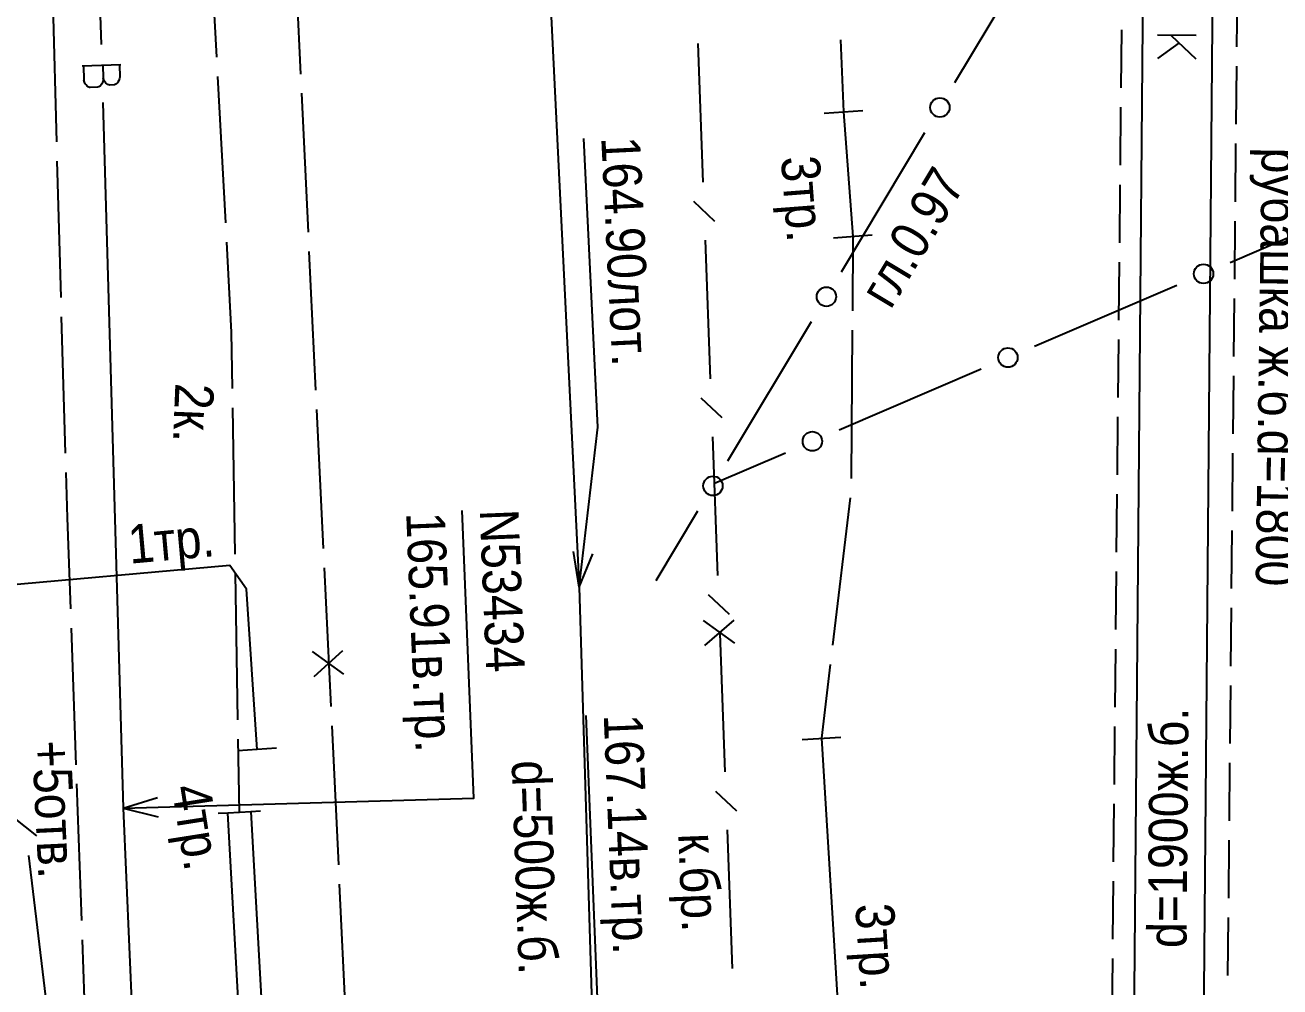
# Model space of a CAD drawing. Header units: metres. Extents: x -3947 to -3704, y 4976 to 6609.
# Drawn here: x -3899.11 to -3866.71, y 6501.06 to 6525.92 of the extents above; entities that cross this region are included whole.
import ezdxf
from ezdxf.enums import TextEntityAlignment as Align

# ---------------------------------------------------------------- set-up
doc = ezdxf.new("R2010")
doc.units = ezdxf.units.M
doc.header["$MEASUREMENT"] = 0
for name, color, linetype, lineweight in [('Водопровод', 7, 'Continuous', 25), ('Водосток', 7, 'Continuous', 25), ('Газопровод', 7, 'Continuous', 25), ('Кабели', 7, 'Continuous', 25), ('Кабель связи', 7, 'Continuous', 25), ('Кабель электрический', 7, 'Continuous', 25), ('Канализация самотёчная', 7, 'Continuous', 25)]:
    doc.layers.add(name, color=color, linetype=linetype, lineweight=lineweight)
doc.styles.add('Style-RUSSIAN_1251', font='RUSSIAN_1251.shx')
doc.styles.add('Style-RUSSIAN_1251 I 0.00000', font='RUSSIAN_1251.shx')

msp = doc.modelspace()

# ---------------------------------------------------------------- linework, layer by layer
at = {"layer": 'Водопровод', "linetype": 'Continuous'}
for p, q in [((-3897.68, 6543.65), (-3897.154, 6525.413)), ((-3896.641, 6524.886), (-3897.638, 6524.857)), ((-3897.606, 6524.858), (-3897.595, 6524.496)), ((-3897.105, 6524.873), (-3897.096, 6524.551)), ((-3897.111, 6523.914), (-3896.585, 6505.677)), ((-3896.585, 6505.677), (-3895.693, 6505.953)), ((-3896.585, 6505.677), (-3895.678, 6505.453)), ((-3896.585, 6505.677), (-3896.093, 6494.451))]:
    msp.add_line(p, q, dxfattribs=at)
at = {"layer": 'Водопровод', "linetype": 'Continuous', "flags": 128}
for points in [[(-3896.678, 6524.885), (-3896.669, 6524.566), (-3896.673, 6524.536), (-3896.691, 6524.485), (-3896.717, 6524.438), (-3896.732, 6524.419), (-3896.75, 6524.401), (-3896.774, 6524.386), (-3896.803, 6524.372), (-3896.818, 6524.368), (-3896.934, 6524.364), (-3896.956, 6524.369), (-3896.987, 6524.382), (-3897.007, 6524.396), (-3897.028, 6524.412), (-3897.05, 6524.439), (-3897.07, 6524.474), (-3897.083, 6524.506), (-3897.096, 6524.551), (-3897.099, 6524.513), (-3897.101, 6524.479), (-3897.115, 6524.43), (-3897.131, 6524.4), (-3897.149, 6524.371), (-3897.18, 6524.34), (-3897.214, 6524.319), (-3897.246, 6524.309), (-3897.436, 6524.303), (-3897.455, 6524.306), (-3897.482, 6524.317), (-3897.512, 6524.336), (-3897.541, 6524.367), (-3897.56, 6524.395), (-3897.582, 6524.441), (-3897.592, 6524.469), (-3897.595, 6524.496)], [(-3896.585, 6505.677), (-3887.526, 6505.94), (-3887.823, 6513.367)]]:
    msp.add_lwpolyline(points, dxfattribs=at)
at = {"layer": 'Водосток', "linetype": 'Continuous'}
for p, q in [((-3886.083, 6537.593), (-3884.806, 6511.39)), ((-3884.806, 6511.39), (-3884.95, 6512.313)), ((-3884.806, 6511.39), (-3884.453, 6512.255)), ((-3884.806, 6511.39), (-3884.124, 6489.194))]:
    msp.add_line(p, q, dxfattribs=at)
at = {"layer": 'Водосток', "linetype": 'Continuous', "flags": 128}
msp.add_lwpolyline([(-3884.806, 6511.39), (-3884.322, 6515.527), (-3884.684, 6522.988)], dxfattribs=at)
at = {"layer": 'Газопровод', "linetype": 'Continuous', "flags": 128}
msp.add_lwpolyline([(-3882.511, 6499.228), (-3884.322, 6500.551), (-3884.62, 6508.07)], dxfattribs=at)
at = {"layer": 'Кабели', "linetype": 'Continuous'}
for p, q in [((-3892.173, 6528.239), (-3892.002, 6524.651)), ((-3875.101, 6524.429), (-3872.941, 6528.032)), ((-3891.978, 6524.152), (-3891.806, 6520.564)), ((-3878.032, 6519.54), (-3875.873, 6523.142)), ((-3891.782, 6520.065), (-3891.61, 6516.477)), ((-3873.04, 6517.618), (-3869.367, 6519.192)), ((-3880.964, 6514.651), (-3878.804, 6518.253)), ((-3878.092, 6515.454), (-3874.419, 6517.028)), ((-3891.586, 6515.978), (-3891.414, 6512.39)), ((-3881.307, 6514.077), (-3879.471, 6514.864)), ((-3882.815, 6511.563), (-3881.735, 6513.364)), ((-3891.39, 6511.891), (-3891.219, 6508.303)), ((-3890.882, 6509.142), (-3891.694, 6509.726)), ((-3890.913, 6509.741), (-3891.661, 6509.077)), ((-3891.195, 6507.804), (-3891.023, 6504.216)), ((-3892.62, 6507.229), (-3893.618, 6507.163)), ((-3890.999, 6503.717), (-3890.827, 6500.129))]:
    msp.add_line(p, q, dxfattribs=at)
at = {"layer": 'Кабели', "linetype": 'Continuous', "flags": 128}
for points in [[(-3867.988, 6519.782), (-3865.71, 6520.758), (-3864.192, 6520.764)], [(-3893.119, 6507.196), (-3893.393, 6511.34), (-3893.829, 6511.95), (-3900.2, 6511.379)]]:
    msp.add_lwpolyline(points, dxfattribs=at)
at = {"layer": 'Кабели', "linetype": 'Continuous'}
for centre in [(-3875.487, 6523.786), (-3868.677, 6519.487), (-3878.418, 6518.896), (-3873.729, 6517.323), (-3878.781, 6515.159), (-3881.349, 6514.007)]:
    msp.add_circle(centre, 0.25, dxfattribs=at)
at = {"layer": 'Кабель связи', "linetype": 'Continuous'}
for p, q in [((-3881.741, 6525.436), (-3881.608, 6521.855)), ((-3881.854, 6521.361), (-3881.305, 6520.851)), ((-3881.552, 6520.356), (-3881.418, 6516.775)), ((-3881.665, 6516.28), (-3881.116, 6515.771)), ((-3881.362, 6515.276), (-3881.229, 6511.695)), ((-3881.476, 6511.2), (-3880.926, 6510.691)), ((-3880.787, 6509.94), (-3881.593, 6510.532)), ((-3880.811, 6510.539), (-3881.567, 6509.883)), ((-3881.173, 6510.196), (-3881.039, 6506.615)), ((-3881.286, 6506.12), (-3880.737, 6505.61)), ((-3899.409, 6505.432), (-3898.82, 6504.968)), ((-3880.984, 6505.116), (-3880.85, 6501.535)), ((-3899.026, 6504.455), (-3898.383, 6499.093))]:
    msp.add_line(p, q, dxfattribs=at)
at = {"layer": 'Кабель электрический', "linetype": 'Continuous'}
for p, q in [((-3894.161, 6525.085), (-3894.363, 6528.864)), ((-3898.299, 6522.902), (-3898.388, 6526.428)), ((-3878.056, 6525.538), (-3877.979, 6523.673)), ((-3893.931, 6520.808), (-3894.134, 6524.586)), ((-3878.478, 6523.635), (-3877.48, 6523.711)), ((-3878.232, 6520.415), (-3877.234, 6520.491)), ((-3877.733, 6520.453), (-3877.748, 6518.534)), ((-3898.069, 6514.852), (-3898.172, 6518.377)), ((-3877.752, 6518.034), (-3877.782, 6514.197)), ((-3893.688, 6512.245), (-3893.749, 6516.028)), ((-3877.807, 6513.699), (-3878.262, 6509.889)), ((-3893.619, 6507.962), (-3893.68, 6511.745)), ((-3897.793, 6506.803), (-3897.919, 6510.328)), ((-3878.321, 6509.392), (-3878.548, 6507.487)), ((-3893.58, 6505.57), (-3893.61, 6507.462)), ((-3879.047, 6507.456), (-3878.049, 6507.518)), ((-3897.65, 6502.779), (-3897.776, 6506.304)), ((-3893.88, 6505.553), (-3894.129, 6505.539)), ((-3893.28, 6505.587), (-3893.88, 6505.553)), ((-3893.031, 6505.601), (-3893.281, 6505.587))]:
    msp.add_line(p, q, dxfattribs=at)
at = {"layer": 'Кабель электрический', "linetype": 'Continuous', "flags": 128}
for points in [[(-3877.979, 6523.673), (-3877.733, 6520.453)], [(-3898.186, 6518.877), (-3898.272, 6521.827), (-3898.286, 6522.402)], [(-3893.757, 6516.528), (-3893.78, 6517.98), (-3893.905, 6520.308)], [(-3897.937, 6510.828), (-3898.021, 6513.181), (-3898.055, 6514.352)], [(-3878.548, 6507.487), (-3878.086, 6500), (-3877.955, 6497.883)], [(-3893.567, 6499.983), (-3893.88, 6505.553)], [(-3892.968, 6500.017), (-3893.28, 6505.587)], [(-3897.539, 6498.755), (-3897.551, 6500), (-3897.632, 6502.28)]]:
    msp.add_lwpolyline(points, dxfattribs=at)
at = {"layer": 'Канализация самотёчная', "linetype": 'Continuous'}
for p, q in [((-3867.815, 6525.351), (-3867.801, 6526.851)), ((-3870.798, 6525.791), (-3870.813, 6524.291)), ((-3869.309, 6525.456), (-3869.868, 6525.051)), ((-3868.872, 6525.643), (-3869.863, 6525.651)), ((-3869.51, 6525.648), (-3868.877, 6525.042)), ((-3867.835, 6523.351), (-3867.82, 6524.851)), ((-3870.818, 6523.791), (-3870.833, 6522.291)), ((-3867.854, 6521.351), (-3867.839, 6522.851)), ((-3870.838, 6521.791), (-3870.852, 6520.291)), ((-3867.873, 6519.351), (-3867.859, 6520.851)), ((-3870.857, 6519.791), (-3870.872, 6518.291)), ((-3867.893, 6517.351), (-3867.878, 6518.851)), ((-3870.877, 6517.791), (-3870.891, 6516.291)), ((-3867.912, 6515.351), (-3867.898, 6516.851)), ((-3870.896, 6515.791), (-3870.911, 6514.292)), ((-3867.931, 6513.352), (-3867.917, 6514.852)), ((-3870.916, 6513.792), (-3870.93, 6512.292)), ((-3867.951, 6511.352), (-3867.936, 6512.852)), ((-3870.935, 6511.792), (-3870.95, 6510.292)), ((-3867.97, 6509.352), (-3867.956, 6510.852)), ((-3870.955, 6509.792), (-3870.969, 6508.292)), ((-3867.99, 6507.352), (-3867.975, 6508.852)), ((-3870.974, 6507.792), (-3870.989, 6506.292)), ((-3868.009, 6505.352), (-3867.994, 6506.852)), ((-3870.994, 6505.792), (-3871.008, 6504.292)), ((-3868.028, 6503.352), (-3868.014, 6504.852)), ((-3871.013, 6503.792), (-3871.028, 6502.292)), ((-3868.048, 6501.352), (-3868.033, 6502.852)), ((-3871.033, 6501.792), (-3871.047, 6500.292))]:
    msp.add_line(p, q, dxfattribs=at)
at = {"layer": 'Канализация самотёчная', "linetype": 'Continuous', "flags": 128}
for points in [[(-3869.619, 6599.789), (-3870.897, 6451.061)], [(-3867.819, 6599.79), (-3869.097, 6451.062)]]:
    msp.add_lwpolyline(points, dxfattribs=at)

# ---------------------------------------------------------------- texts
at = {"layer": 'Водопровод', "linetype": 'Continuous', "style": 'Style-RUSSIAN_1251', "width": 0.899998}
for s, p in [('165.91в.тр.', (-3888.273, 6513.349)), ('N53434', (-3886.374, 6513.425))]:
    msp.add_text(s, height=1, rotation=272.2894, dxfattribs=at).set_placement(p, align=Align.TOP_LEFT)
at = {"layer": 'Водосток', "linetype": 'Continuous', "style": 'Style-RUSSIAN_1251', "width": 0.899998}
msp.add_text('164.90лот.', height=1, rotation=272.7777, dxfattribs=at).set_placement((-3883.236, 6523.058), align=Align.TOP_LEFT)
msp.add_text('d=500ж.б.', height=1, rotation=271.9391, dxfattribs=at).set_placement((-3886.549, 6506.902))
at = {"layer": 'Газопровод', "linetype": 'Continuous', "style": 'Style-RUSSIAN_1251', "width": 0.899998}
msp.add_text('167.14в.тр.', height=1, rotation=272.2636, dxfattribs=at).set_placement((-3883.171, 6508.127), align=Align.TOP_LEFT)
at = {"layer": 'Кабели', "linetype": 'Continuous'}
for s, rotation, style, width, p in [('гл.0.97', 59.0561, 'Style-RUSSIAN_1251', 0.899998, (-3876.761, 6518.54)), ('1тр.', 5.1214, 'Style-RUSSIAN_1251 I 0.00000', 0.9, (-3896.406, 6511.996))]:
    msp.add_text(s, height=1, rotation=rotation, dxfattribs=dict(at, style=style, width=width)).set_placement(p)
at = {"layer": 'Кабель связи', "linetype": 'Continuous', "style": 'Style-RUSSIAN_1251', "width": 0.899998}
for s, rotation, p in [('+5отв.', 272.7239, (-3898.938, 6507.405)), ('к.бр.', 272.2534, (-3882.245, 6505.016))]:
    msp.add_text(s, height=1, rotation=rotation, dxfattribs=at).set_placement(p)
at = {"layer": 'Кабель электрический', "linetype": 'Continuous'}
for s, rotation, style, width, p in [('3тр.', 274.3688, 'Style-RUSSIAN_1251 I 0.00000', 0.9, (-3879.595, 6522.498)), ('2к.', 267.6153, 'Style-RUSSIAN_1251', 0.899998, (-3895.232, 6516.673)), ('4тр.', 278.9679, 'Style-RUSSIAN_1251', 0.899998, (-3895.331, 6506.214)), ('3тр.', 273.5332, 'Style-RUSSIAN_1251 I 0.00000', 0.9, (-3877.674, 6503.19))]:
    msp.add_text(s, height=1, rotation=rotation, dxfattribs=dict(at, style=style, width=width)).set_placement(p)
at = {"layer": 'Канализация самотёчная', "linetype": 'Continuous'}
for s, rotation, style, width, p in [('рубашка ж.б.d=1800', 269.1984, 'Style-RUSSIAN_1251', 0.899998, (-3867.173, 6522.755)), ('d=1900ж.б.', 89.5079, 'Style-RUSSIAN_1251 I 0.00000', 0.9, (-3869.119, 6502.06))]:
    msp.add_text(s, height=1, rotation=rotation, dxfattribs=dict(at, style=style, width=width)).set_placement(p)

doc.saveas('drawing.dxf')
